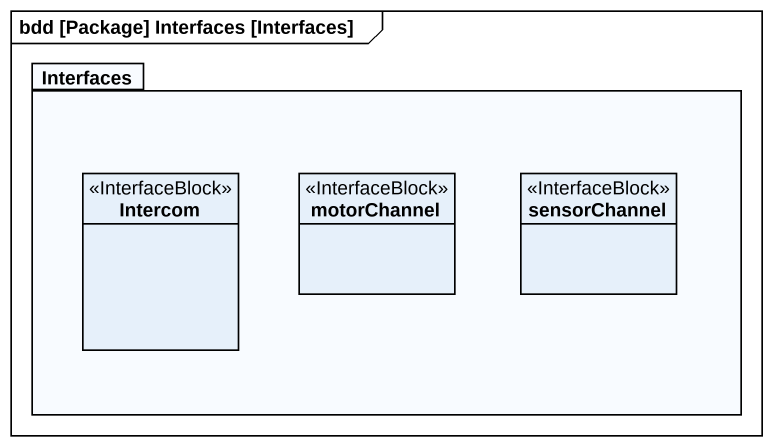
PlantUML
@startuml
mainframe bdd [Package] Interfaces [Interfaces]
hide circle
hide empty members
package Interfaces {
  class Intercom <<InterfaceBlock>>
  class motorChannel <<InterfaceBlock>>
  class sensorChannel <<InterfaceBlock>>
}
@enduml
